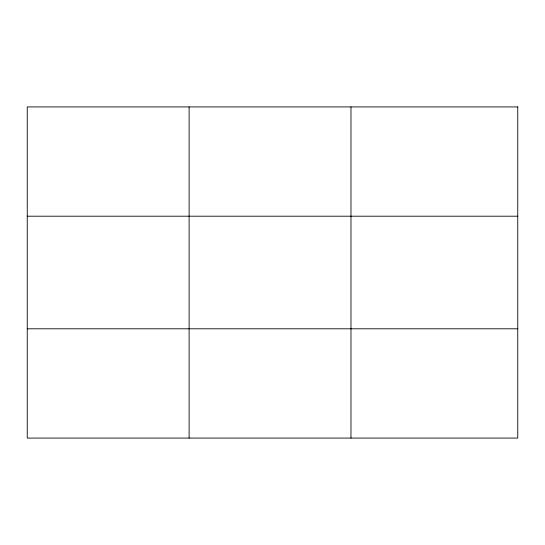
<?xml version="1.0" encoding="UTF-8"?>
<svg xmlns="http://www.w3.org/2000/svg" width="545" height="545" viewBox="0 0 545 545"><rect width="100%" height="100%" fill="white"/><g stroke="black" fill="none" stroke-linecap="round" stroke-linejoin="round"><path stroke-width="0.82" d="M189.115 106.922L189.115 438.078M350.98 106.922L350.98 438.078M27.25 216.202L517.75 216.202M27.25 328.798L517.75 328.798M517.75 106.922L517.75 438.078L27.25 438.078L27.25 106.922L517.75 106.922"/></g></svg>
